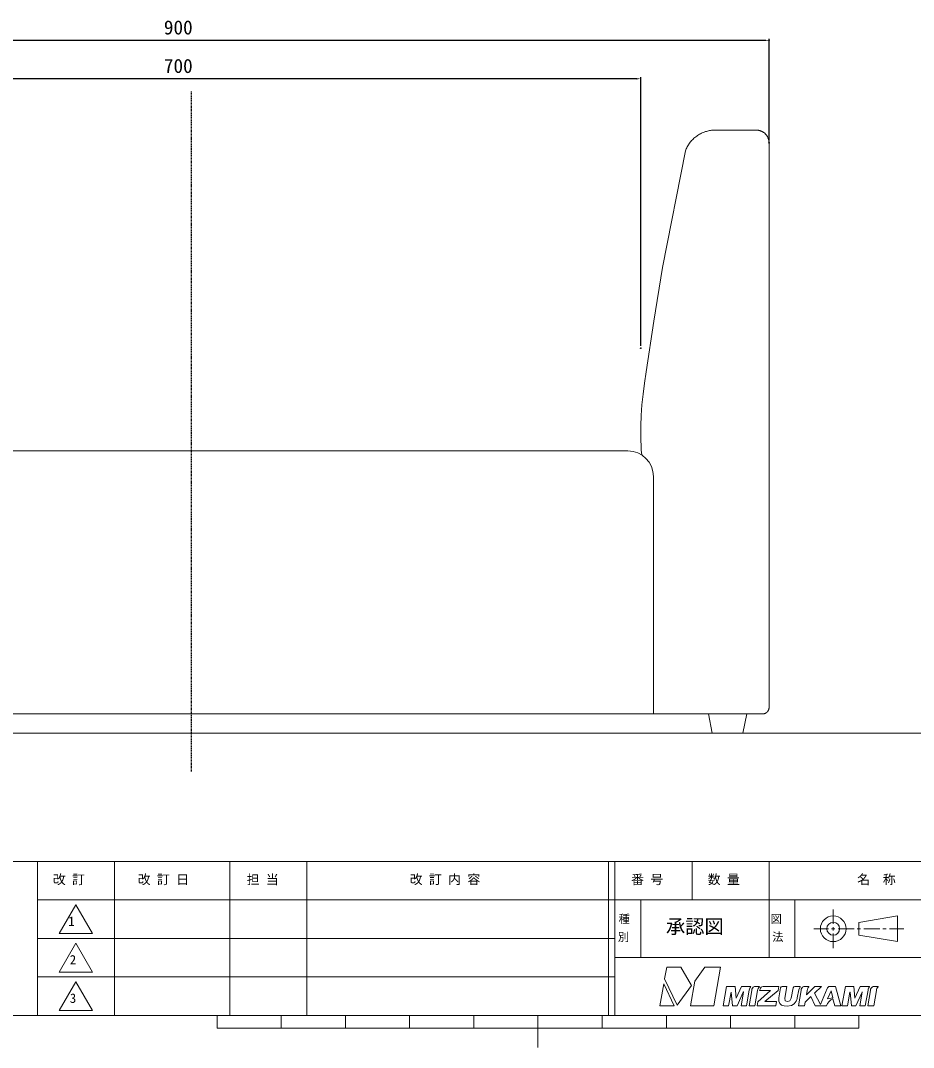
# Model space of a CAD drawing. Units: millimetres, scale not verified. Extents: x -203 to 203, y -143 to 143.
# Drawn here: x -80.6 to 58.5, y -143 to 17.1 of the extents above; entities that cross this region are included whole.
import ezdxf
from ezdxf.enums import TextEntityAlignment as Align

# ---------------------------------------------------------------- set-up
doc = ezdxf.new("R2010")
doc.units = ezdxf.units.MM
doc.header["$LTSCALE"] = 0.5
doc.header["$PDMODE"] = 32
doc.header["$PDSIZE"] = 0.1
doc.linetypes.add('USER1', pattern=[0.755906, 0.472441, -0.094488, 0.094488, -0.094488])
for name, color, linetype, lineweight in [('0-1_DIMENSION_LINES$02_DIMENSI', 7, 'Continuous', 25), ('0-3_DIMENSION_LINES$03_LINES', 7, 'Continuous', 18), ('0-4_DIMENSION_LINES$01_CENTER_', 7, 'USER1', 25), ('0-5_図面_FORMAT$03_TEXT', 7, 'Continuous', 18), ('0-7_図面_FORMAT$01_WAKU$OUT_LINE', 6, 'Continuous', 18), ('0-8_図面_FORMAT$02_LOGO$01_MZ_LO', 7, 'Continuous', 18), ('0-9_図面_FORMAT$01_WAKU$SUB_LINE', 7, 'Continuous', 18)]:
    doc.layers.add(name, color=color, linetype=linetype, lineweight=lineweight)
doc.layers.add('0-2_DEFPOINTS', color=7, linetype='Continuous')
doc.styles.add('ＭＳ ゴシック', font='')
doc.styles.get('ＭＳ ゴシック').set_extended_font_data('MS Gothic')

# ---------------------------------------------------------------- blocks, each defined once
blk = doc.blocks.new('D1')
at = {"layer": '0-1_DIMENSION_LINES$02_DIMENSI'}
for p, q in [((132, 293.794), (132, 325.5)), ((133.498, 325), (490.502, 325)), ((492, 293.794), (492, 325.5))]:
    blk.add_line(p, q, dxfattribs=at)
for points in [[(133.498, 325.25), (133.498, 324.75), (132, 325)], [(490.502, 324.75), (490.502, 325.25), (492, 325)]]:
    blk.add_solid(points, dxfattribs=at)
at = {"layer": '0-2_DEFPOINTS'}
for p in [(492, 325), (132, 293.044), (492, 293.044)]:
    blk.add_point(p, dxfattribs=at)
at = {"layer": '0-1_DIMENSION_LINES$02_DIMENSI', "style": 'ＭＳ ゴシック'}
blk.add_text('900', height=4.399, dxfattribs=at).set_placement((303.429, 325.5), align=Align.BOTTOM_LEFT)
blk = doc.blocks.new('D2')
at = {"layer": '0-1_DIMENSION_LINES$02_DIMENSI'}
for p, q in [((172, 229.75), (172, 313.5)), ((450.502, 313), (173.498, 313)), ((452, 229.75), (452, 313.5))]:
    blk.add_line(p, q, dxfattribs=at)
for points in [[(173.498, 313.25), (173.498, 312.75), (172, 313)], [(450.502, 312.75), (450.502, 313.25), (452, 313)]]:
    blk.add_solid(points, dxfattribs=at)
at = {"layer": '0-2_DEFPOINTS'}
for p in [(172, 313), (172, 229), (452, 229)]:
    blk.add_point(p, dxfattribs=at)
at = {"layer": '0-1_DIMENSION_LINES$02_DIMENSI', "style": 'ＭＳ ゴシック'}
blk.add_text('700', height=4.399, dxfattribs=at).set_placement((303.429, 313.5), align=Align.BOTTOM_LEFT)
blk = doc.blocks.new('_X16')
at = {"layer": '0-5_図面_FORMAT$03_TEXT', "style": 'ＭＳ ゴシック'}
for s, p in [('種', (445.127, 49.002)), ('別', (444.903, 43.38))]:
    blk.add_text(s, height=2.566, dxfattribs=at).set_placement(p, align=Align.BOTTOM_LEFT)
blk = doc.blocks.new('_X15')
at = {"layer": '0-5_図面_FORMAT$03_TEXT', "style": 'ＭＳ ゴシック'}
for s, p in [('図', (492.487, 49.002)), ('法', (492.977, 43.38))]:
    blk.add_text(s, height=2.566, dxfattribs=at).set_placement(p, align=Align.BOTTOM_LEFT)

msp = doc.modelspace()

# ---------------------------------------------------------------- linework, layer by layer
at = {"layer": '0-3_DIMENSION_LINES$03_LINES'}
for p, q in [((-122, -50), (14, -50)), ((18, -54), (18, -91)), ((18, -91), (-126, -91)), ((-174, -94), (176, -94))]:
    msp.add_line(p, q, dxfattribs=at)
for points in [[(25.9187, -0.2962), (26.0773, -0.2402), (26.2376, -0.1895), (26.3996, -0.1442), (26.563, -0.1043), (26.7276, -0.0699), (26.8933, -0.041), (27.0598, -0.0177), (27.227, 0), (34.0218, 0), (34.0893, -0.0012), (34.1568, -0.0046), (34.2241, -0.0104), (34.2912, -0.0184), (34.3579, -0.0288), (34.4243, -0.0414), (34.4902, -0.0562), (34.5555, -0.0734), (34.6202, -0.0927), (34.6843, -0.1142), (34.7475, -0.1379), (34.8099, -0.1638), (34.8714, -0.1917), (34.9319, -0.2218), (34.9913, -0.2539), (35.0496, -0.288), (35.1067, -0.3241), (35.1626, -0.3621), (35.2171, -0.402), (35.2702, -0.4437), (35.3219, -0.4872), (35.372, -0.5325), (35.4206, -0.5794), (35.4675, -0.628), (35.5128, -0.6781), (35.5563, -0.7298), (35.598, -0.7829), (35.6379, -0.8374), (35.6759, -0.8933), (35.712, -0.9504)], [(16.161, -50.634), (16.1008, -49.8983), (16.0547, -49.1527), (16.0225, -48.3974), (16.0044, -47.6323), (16.0003, -46.8574), (16.0102, -46.0727), (16.0722, -44.474), (16.1903, -42.8361), (16.3644, -41.1591), (16.5947, -39.4429), (16.8811, -37.6875), (18.0262, -29.8054), (19.4245, -21.4358), (22.9804, -3.2339), (23.0421, -3.0749), (23.1093, -2.9182), (23.1818, -2.7639), (23.2596, -2.6122), (23.3426, -2.4633), (23.4307, -2.3173), (23.5238, -2.1745), (23.6217, -2.0349), (23.7244, -1.8988), (23.8317, -1.7663), (23.9435, -1.6376), (24.0597, -1.5128), (24.1801, -1.3921), (24.3046, -1.2756), (24.433, -1.1635), (24.6004, -1.0283), (24.7352, -0.9278), (24.8733, -0.8318), (25.0146, -0.7405), (25.1588, -0.654), (25.3058, -0.5724), (25.4555, -0.4957), (25.6076, -0.4241), (25.7621, -0.3576), (25.9187, -0.2962)], [(35.712, -0.9504), (35.7461, -1.0087), (35.7782, -1.0681), (35.8083, -1.1286), (35.8362, -1.1901), (35.8621, -1.2525), (35.8858, -1.3157), (35.9073, -1.3798), (35.9266, -1.4445), (35.9438, -1.5098), (35.9586, -1.5757), (35.9712, -1.6421), (35.9816, -1.7088), (35.9896, -1.7759), (35.9954, -1.8432), (35.9988, -1.9107), (36, -1.9782), (36, -90.0109), (35.9994, -90.0447), (35.9977, -90.0784), (35.9948, -90.112), (35.9908, -90.1456), (35.9856, -90.179), (35.9793, -90.2121), (35.9719, -90.2451), (35.9633, -90.2778), (35.9537, -90.3101), (35.9429, -90.3421), (35.931, -90.3738), (35.9181, -90.405), (35.9041, -90.4357), (35.8891, -90.466), (35.8731, -90.4957), (35.856, -90.5248), (35.838, -90.5534), (35.819, -90.5813), (35.799, -90.6086), (35.7782, -90.6351), (35.7564, -90.6609), (35.7338, -90.686)], [(35.7338, -90.686), (35.7103, -90.7103), (35.686, -90.7338), (35.6609, -90.7564), (35.6351, -90.7782), (35.6086, -90.799), (35.5813, -90.819), (35.5534, -90.838), (35.5248, -90.856), (35.4957, -90.8731), (35.466, -90.8891), (35.4357, -90.9041), (35.405, -90.9181), (35.3738, -90.931), (35.3421, -90.9429), (35.3101, -90.9537), (35.2778, -90.9633), (35.2451, -90.9719), (35.2121, -90.9793), (35.179, -90.9856), (35.1456, -90.9908), (35.112, -90.9948), (35.0784, -90.9977), (35.0447, -90.9994), (35.0109, -91), (18, -91)]]:
    msp.add_lwpolyline(points, dxfattribs=at)
msp.add_lwpolyline([(27.1435, -94), (31.9435, -94), (32.5435, -91), (26.5435, -91)], close=True, dxfattribs=at)
msp.add_arc((14, -54), 4, 0, 90, dxfattribs=at)
at = {"layer": '0-4_DIMENSION_LINES$01_CENTER_'}
msp.add_line((-54, -100), (-54, 6), dxfattribs=at)
at = {"layer": '0-5_図面_FORMAT$03_TEXT'}
for p, q in [((-72, -120.75), (-74.5981, -125.25)), ((-69.4019, -125.25), (-72, -120.75)), ((46, -123.75), (46, -121.5)), ((56, -122.5), (50, -123.5)), ((56, -126.5), (56, -122.5)), ((45.25, -124.5), (43, -124.5)), ((46.25, -124.5), (45.75, -124.5)), ((46, -124.75), (46, -124.25)), ((49.25, -124.5), (46.75, -124.5)), ((50.25, -124.5), (49.75, -124.5)), ((50, -123.5), (50, -125.5)), ((53.25, -124.5), (50.75, -124.5)), ((54.25, -124.5), (53.75, -124.5)), ((57, -124.5), (54.75, -124.5)), ((-74.5981, -125.25), (-69.4019, -125.25)), ((46, -127.5), (46, -125.25)), ((50, -125.5), (56, -126.5)), ((-72, -126.75), (-74.5981, -131.25)), ((-69.4019, -131.25), (-72, -126.75)), ((-74.5981, -131.25), (-69.4019, -131.25)), ((-72, -132.75), (-74.5981, -137.25)), ((-69.4019, -137.25), (-72, -132.75)), ((-74.5981, -137.25), (-69.4019, -137.25))]:
    msp.add_line(p, q, dxfattribs=at)
for radius in [2, 1]:
    msp.add_circle((46, -124.5), radius, dxfattribs=at)
at = {"layer": '0-7_図面_FORMAT$01_WAKU$OUT_LINE'}
for p, q in [((198, -114), (-198, -114)), ((-78, -114), (-78, -138)), ((11, -114), (11, -138)), ((12, -114), (12, -138)), ((198, -120), (-78, -120)), ((-198, -138), (198, -138)), ((-50, -140), (-50, -138)), ((-40, -140), (-40, -138)), ((-30, -140), (-30, -138)), ((-20, -140), (-20, -138)), ((-10, -140), (-10, -138)), ((0, -138), (0, -143)), ((10, -140), (10, -138)), ((20, -140), (20, -138)), ((30, -140), (30, -138)), ((40, -140), (40, -138)), ((50, -140), (50, -138)), ((-50, -140), (50, -140))]:
    msp.add_line(p, q, dxfattribs=at)
at = {"layer": '0-8_図面_FORMAT$02_LOGO$01_MZ_LO'}
for p, q in [((37.5368, -133.5001), (35.0653, -133.5001)), ((46.3372, -133.5001), (45.4679, -133.5001)), ((40.2333, -135.7779), (40.2903, -135.6677)), ((40.3739, -135.4237), (40.3965, -135.3012)), ((40.3965, -135.3012), (40.3965, -135.3012))]:
    msp.add_line(p, q, dxfattribs=at)
for points in [[(23.9185, -133.3532), (22.2811, -130.5), (20.052, -130.5), (19.7334, -132.3069), (21.6797, -136.412)], [(28.4519, -130.5), (26.0068, -130.5), (24.423, -132.6639), (23.7466, -136.5), (27.394, -136.5)], [(18.994, -136.5), (21.2213, -136.5), (19.5978, -133.0758)], [(45.1097, -135.4167), (45.6797, -134.1656), (45.9339, -135.2805)]]:
    msp.add_lwpolyline(points, close=True, dxfattribs=at)
for points in [[(33.1643, -133.5221), (33.1564, -133.5001), (31.6973, -133.5001), (30.8813, -135.3254), (30.7128, -133.5001), (29.3797, -133.5001), (28.8508, -136.5), (29.7077, -136.5), (30.085, -134.3718), (30.1212, -134.3718), (30.3134, -136.5), (31.0307, -136.5), (31.9772, -134.3718)], [(32.0194, -134.3718), (31.6421, -136.5), (32.493, -136.5), (32.9191, -134.0808)], [(33.2994, -134.1367), (32.8831, -136.5), (33.7988, -136.5), (34.2223, -134.0946)], [(34.4907, -133.528), (34.4785, -133.5001), (33.7311, -133.5001)], [(34.5924, -133.8998), (34.52, -134.1359), (36.248, -134.138), (34.2351, -135.8723), (34.125, -136.5), (37.0697, -136.5), (37.1838, -135.8537), (35.3578, -135.8512), (37.4305, -134.0987), (37.5368, -133.5001)], [(37.8062, -133.6918), (37.5241, -135.2886), (37.5207, -135.7942), (37.6572, -136.1388), (37.9298, -136.3967), (38.3411, -136.5181), (38.8134, -136.5486), (39.4797, -136.4487), (39.8948, -136.201), (40.2275, -135.7892)], [(39.7553, -133.6956), (39.4664, -135.331), (39.2624, -135.7153), (38.8631, -135.8509), (38.5099, -135.7132), (38.4414, -135.331), (38.7636, -133.5001), (38.0482, -133.5001)], [(40.8635, -133.5423), (40.8489, -133.5001), (40.7137, -133.5065), (40.0021, -133.5001)], [(40.3988, -135.2886), (40.6262, -134.0012), (40.8635, -133.5423)], [(40.9871, -134.1367), (40.5715, -136.5), (41.5368, -136.5), (41.5384, -136.5), (41.5439, -136.5), (41.6443, -135.9188), (42.5284, -135.0795), (43.1843, -136.5), (44.9459, -136.5)], [(42.2217, -133.528), (42.2092, -133.5001), (41.4125, -133.5001)], [(45.0487, -133.8322), (43.9945, -136.289), (43.107, -134.5303), (44.1923, -133.5001), (43.1434, -133.5001), (41.8365, -134.8052), (41.959, -134.0946)], [(45.9654, -135.4039), (46.2447, -136.5), (47.188, -136.5), (46.3372, -133.5001)], [(51.6741, -133.5221), (51.6663, -133.5001), (50.2071, -133.5001), (49.3912, -135.3254), (49.2227, -133.5001), (47.8896, -133.5001), (47.3606, -136.5), (48.2176, -136.5), (48.5948, -134.3718), (48.631, -134.3718), (48.8233, -136.5), (49.5406, -136.5), (50.4871, -134.3718)], [(50.5292, -134.3718), (50.152, -136.5), (51.0029, -136.5), (51.429, -134.0808)], [(51.8093, -134.1367), (51.3929, -136.5), (52.3087, -136.5), (52.7322, -134.0946)], [(53.0005, -133.528), (52.9883, -133.5001), (52.241, -133.5001)]]:
    msp.add_lwpolyline(points, dxfattribs=at)
for centre, radius, start, end in [((31.9983, -134.363), 0.0228, 337.38667, 202.61333), ((33.7742, -134.1229), 0.8561, 135.436, 177.18162), ((33.898, -134.0779), 0.6015, 106.10853, 185.61083), ((35.2047, -134.2131), 0.9895, 136.18472, 173.12017), ((35.0741, -133.9901), 0.4901, 91.03463, 169.38909), ((38.0431, -133.7422), 0.2422, 88.80192, 167.99496), ((39.9968, -133.7469), 0.2469, 88.77298, 167.99431), ((41.5809, -134.073), 0.5972, 106.38228, 186.12371), ((42.933, -134.202), 0.9799, 136.54508, 173.70767), ((45.4594, -133.9198), 0.4199, 88.83548, 167.9571), ((50.5082, -134.363), 0.0228, 337.38667, 202.61333), ((52.2841, -134.1229), 0.8561, 135.436, 177.18162), ((52.4079, -134.0779), 0.6015, 106.10853, 185.61083), ((53.7145, -134.2131), 0.9895, 136.18472, 173.12017), ((38.9196, -135.0984), 1.4791, 332.15939, 332.65034), ((39.5102, -135.2642), 0.8783, 332.65034, 349.54143), ((38.5515, -134.9606), 1.8762, 349.54143, 349.93236), ((46.8386, -137.2383), 2.0316, 115.4544, 158.69079)]:
    msp.add_arc(centre, radius, start, end, dxfattribs=at)
at = {"layer": '0-9_図面_FORMAT$01_WAKU$SUB_LINE'}
for p, q in [((-66, -114), (-66, -138)), ((-48, -114), (-48, -138)), ((-36, -114), (-36, -138)), ((24, -114), (24, -120)), ((36, -129), (36, -114)), ((16, -129), (16, -120)), ((40, -120), (40, -129)), ((12, -126), (-78, -126)), ((12, -129), (144, -129)), ((12, -132), (-78, -132))]:
    msp.add_line(p, q, dxfattribs=at)

# ---------------------------------------------------------------- block references
at = {"layer": '0-1_DIMENSION_LINES$02_DIMENSI', "xscale": 0.5, "yscale": 0.5}
for name in ['D1', 'D2']:
    msp.add_blockref(name, (-210, -148.5), dxfattribs=at)
at = {"layer": '0-5_図面_FORMAT$03_TEXT', "xscale": 0.5, "yscale": 0.5}
for name in ['_X16', '_X15']:
    msp.add_blockref(name, (-210, -148.5), dxfattribs=at)

# ---------------------------------------------------------------- texts
at = {"layer": '0-5_図面_FORMAT$03_TEXT', "style": 'ＭＳ ゴシック'}
for s, height, p in [('改 訂', 1.466, (-75.5838, -117.9799)), ('改 訂 日', 1.466, (-62.3608, -117.9799)), ('担 当', 1.466, (-45.3714, -117.9799)), ('改 訂 内 容', 1.466, (-19.9835, -117.964)), ('番 号', 1.466, (14.5112, -117.9799)), ('数 量', 1.466, (26.4452, -117.9799)), ('名\u3000称', 1.466, (49.7337, -117.9799)), ('1', 1.466, (-73.1918, -124.4965)), ('承認図', 2.199, (19.9406, -125.9023)), ('2', 1.466, (-72.9498, -130.4965)), ('3', 1.466, (-72.9398, -136.4965))]:
    msp.add_text(s, height=height, dxfattribs=at).set_placement(p, align=Align.BOTTOM_LEFT)

doc.saveas('drawing.dxf')
